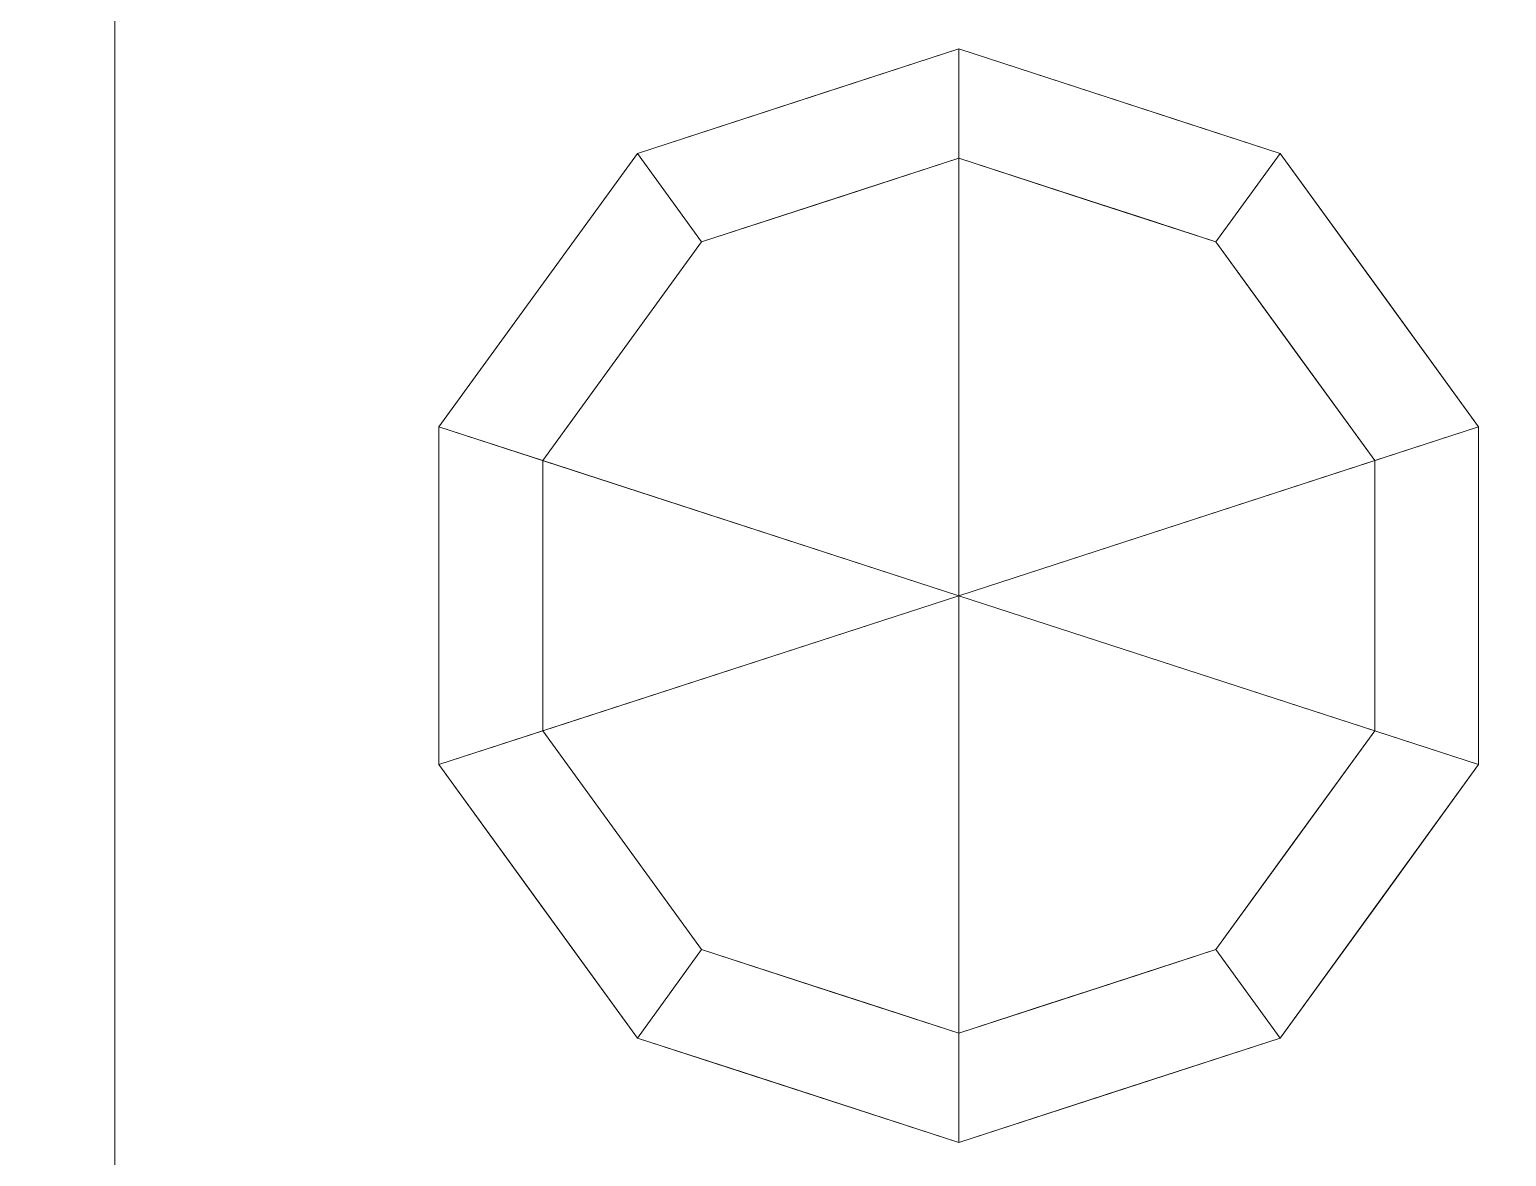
# Model space of a CAD drawing. Header units: millimetres. Extents: x -1 to 991, y -989 to 51.
# Drawn here: x 172 to 257.8, y -724.6 to -659.1 of the extents above; entities that cross this region are included whole.
import ezdxf

# ---------------------------------------------------------------- set-up
doc = ezdxf.new("R2010")
doc.units = ezdxf.units.MM
doc.layers.add('IQ_200_3D', color=1, linetype='Continuous')

msp = doc.modelspace()

# ---------------------------------------------------------------- meshes
at = {"layer": 'IQ_200_3D', "lineweight": 9}
mesh = msp.add_polyface(dxfattribs=at)
corners = [(177, -66, 220), (177, -738, 220), (813, -738, 220), (813, -66, 220)]
mesh.append_faces([[corners[k] for k in face] for face in [(0, 1, 2, 3)]])
mesh = msp.add_polyface(dxfattribs=at)
corners = [(813, -738, 200), (177, -738, 200), (177, -66, 200), (813, -66, 200)]
mesh.append_faces([[corners[k] for k in face] for face in [(0, 1, 2, 3)]])
mesh = msp.add_polyface(dxfattribs=at)
corners = [(177, -66, 220), (177, -66, 200), (177, -738, 200), (177, -738, 220)]
mesh.append_faces([[corners[k] for k in face] for face in [(0, 1, 2, 3)]])
mesh = msp.add_polyface(dxfattribs=at)
corners = [(950, -120, 875), (40, -120, 875), (40, -758, 875), (950, -758, 875)]
mesh.append_faces([[corners[k] for k in face] for face in [(0, 1, 2, 3)]])
mesh = msp.add_polyface(dxfattribs=at)
corners = [(40, -758, 800), (40, -120, 800), (950, -120, 800), (950, -758, 800)]
mesh.append_faces([[corners[k] for k in face] for face in [(0, 1, 2, 3)]])
mesh = msp.add_polyface(dxfattribs=at)
corners = [(940, -120, 1527), (50, -120, 1527), (50, -748, 1527), (940, -748, 1527)]
mesh.append_faces([[corners[k] for k in face] for face in [(0, 1, 2, 3)]])
mesh = msp.add_polyface(dxfattribs=at)
corners = [(50, -748, 875), (50, -120, 875), (940, -120, 875), (940, -748, 875)]
mesh.append_faces([[corners[k] for k in face] for face in [(0, 1, 2, 3)]])
mesh = msp.add_polyface(dxfattribs=at)
corners = [(940, -120, 1567), (50, -120, 1567), (50, -748, 1567), (940, -748, 1567)]
mesh.append_faces([[corners[k] for k in face] for face in [(0, 1, 2, 3)]])
mesh = msp.add_polyface(dxfattribs=at)
corners = [(50, -748, 1527), (50, -120, 1527), (940, -120, 1527), (940, -748, 1527)]
mesh.append_faces([[corners[k] for k in face] for face in [(0, 1, 2, 3)]])
mesh = msp.add_polyface(dxfattribs=at)
corners = [(833, -658, 800), (157, -658, 800), (157, -758, 800), (833, -758, 800)]
mesh.append_faces([[corners[k] for k in face] for face in [(0, 1, 2, 3)]])
mesh = msp.add_polyface(dxfattribs=at)
corners = [(157, -758, 220), (157, -658, 220), (833, -658, 220), (833, -758, 220)]
mesh.append_faces([[corners[k] for k in face] for face in [(0, 1, 2, 3)]])
mesh = msp.add_polyface(dxfattribs=at)
corners = [(226, -723.75, 69.951), (207.338, -717.686, 69.951), (195.804, -701.811, 69.951), (195.804, -682.189, 69.951), (207.338, -666.314, 69.951), (226, -660.25, 69.951), (226, -666.6, 69.951), (211.07, -671.451, 69.951), (201.843, -684.151, 69.951), (201.843, -699.849, 69.951), (211.07, -712.549, 69.951), (226, -717.4, 69.951)]
mesh.append_faces([[corners[k] for k in face] for face in [(10, 1, 2, 9)]], dxfattribs={"vtx0": -1, "vtx2": -1})
mesh.append_faces([[corners[k] for k in face] for face in [(6, 7, 4, 5)]], dxfattribs={"vtx1": -1})
mesh.append_faces([[corners[k] for k in face] for face in [(8, 9, 2, 3), (7, 8, 3, 4)]], dxfattribs={"vtx1": -1, "vtx3": -1})
mesh.append_faces([[corners[k] for k in face] for face in [(11, 0, 1, 10)]], dxfattribs={"vtx2": -1})
mesh = msp.add_polyface(dxfattribs=at)
corners = [(226, -723.75, 200), (207.338, -717.686, 200), (195.804, -701.811, 200), (195.804, -682.189, 200), (207.338, -666.314, 200), (226, -660.25, 200), (226, -660.25, 69.951), (207.338, -666.314, 69.951), (195.804, -682.189, 69.951), (195.804, -701.811, 69.951), (207.338, -717.686, 69.951), (226, -723.75, 69.951), (218.157, -662.798, 69.951), (216.669, -663.282, 200), (201.571, -674.251, 200), (201.571, -674.251, 69.951), (195.804, -692, 200), (195.804, -692, 69.951), (218.157, -721.202, 200), (216.669, -720.718, 69.951), (201.571, -709.749, 200), (201.571, -709.749, 69.951), (212.748, -664.556, 69.951), (212.748, -719.444, 200)]
mesh.append_faces([[corners[k] for k in face] for face in [(5, 12, 13), (19, 23, 10)]], dxfattribs={"vtx0": -1, "vtx1": -1})
mesh.append_faces([[corners[k] for k in face] for face in [(13, 12, 22), (14, 15, 8, 3), (22, 4, 13), (4, 7, 15, 14), (16, 17, 9, 2), (19, 18, 23), (18, 19, 11), (20, 21, 10, 1), (2, 9, 21, 20), (3, 8, 17, 16)]], dxfattribs={"vtx0": -1, "vtx2": -1})
mesh.append_faces([[corners[k] for k in face] for face in [(22, 7, 4), (23, 1, 10)]], dxfattribs={"vtx1": -1, "vtx2": -1})
mesh.append_faces([[corners[k] for k in face] for face in [(5, 6, 12), (11, 0, 18)]], dxfattribs={"vtx2": -1})
mesh = msp.add_polyface(dxfattribs=at)
corners = [(226, -692, 200), (226, -660.25, 200), (207.338, -666.314, 200), (195.804, -682.189, 200), (195.804, -701.811, 200), (207.338, -717.686, 200), (226, -723.75, 200)]
mesh.append_faces([[corners[k] for k in face] for face in [(0, 4, 5, 6)]], dxfattribs={"vtx0": -1})
mesh.append_faces([[corners[k] for k in face] for face in [(0, 3, 4)]], dxfattribs={"vtx0": -1, "vtx2": -1})
mesh.append_faces([[corners[k] for k in face] for face in [(0, 1, 2, 3)]], dxfattribs={"vtx3": -1})
mesh = msp.add_polyface(dxfattribs=at)
corners = [(226, -660.25, 69.951), (244.662, -666.314, 69.951), (256.196, -682.189, 69.951), (256.196, -701.811, 69.951), (244.662, -717.686, 69.951), (226, -723.75, 69.951), (226, -717.4, 69.951), (240.93, -712.549, 69.951), (250.157, -699.849, 69.951), (250.157, -684.151, 69.951), (240.93, -671.451, 69.951), (226, -666.6, 69.951)]
mesh.append_faces([[corners[k] for k in face] for face in [(1, 10, 11, 0)]], dxfattribs={"vtx0": -1})
mesh.append_faces([[corners[k] for k in face] for face in [(3, 8, 9, 2), (2, 9, 10, 1)]], dxfattribs={"vtx0": -1, "vtx2": -1})
mesh.append_faces([[corners[k] for k in face] for face in [(3, 4, 7, 8)]], dxfattribs={"vtx1": -1, "vtx3": -1})
mesh.append_faces([[corners[k] for k in face] for face in [(4, 5, 6, 7)]], dxfattribs={"vtx3": -1})
mesh = msp.add_polyface(dxfattribs=at)
corners = [(226, -660.25, 200), (244.662, -666.314, 200), (256.196, -682.189, 200), (256.196, -701.811, 200), (244.662, -717.686, 200), (226, -723.75, 200), (226, -723.75, 69.951), (244.662, -717.686, 69.951), (256.196, -701.811, 69.951), (256.196, -682.189, 69.951), (244.662, -666.314, 69.951), (226, -660.25, 69.951), (250.429, -709.749, 69.951), (250.429, -709.749, 200), (235.331, -720.718, 200), (235.331, -720.718, 69.951), (256.196, -692, 200), (256.196, -692, 69.951), (233.843, -662.798, 200), (235.331, -663.282, 69.951), (250.429, -674.251, 200), (250.429, -674.251, 69.951), (239.252, -664.556, 200)]
mesh.append_faces([[corners[k] for k in face] for face in [(19, 22, 10)]], dxfattribs={"vtx0": -1, "vtx1": -1})
mesh.append_faces([[corners[k] for k in face] for face in [(4, 7, 12, 13), (13, 12, 8, 3), (14, 15, 7, 4), (9, 2, 16), (18, 19, 11), (20, 21, 10, 1), (2, 9, 21, 20), (19, 18, 22)]], dxfattribs={"vtx0": -1, "vtx2": -1})
mesh.append_faces([[corners[k] for k in face] for face in [(8, 17, 3), (22, 1, 10)]], dxfattribs={"vtx1": -1, "vtx2": -1})
mesh.append_faces([[corners[k] for k in face] for face in [(16, 3, 17, 9)]], dxfattribs={"vtx1": -1, "vtx3": -1})
mesh.append_faces([[corners[k] for k in face] for face in [(5, 6, 15, 14), (11, 0, 18)]], dxfattribs={"vtx2": -1})
mesh = msp.add_polyface(dxfattribs=at)
corners = [(226, -692, 200), (226, -723.75, 200), (244.662, -717.686, 200), (256.196, -701.811, 200), (256.196, -682.189, 200), (244.662, -666.314, 200), (226, -660.25, 200)]
mesh.append_faces([[corners[k] for k in face] for face in [(0, 4, 5, 6)]], dxfattribs={"vtx0": -1})
mesh.append_faces([[corners[k] for k in face] for face in [(4, 0, 3)]], dxfattribs={"vtx0": -1, "vtx1": -1})
mesh.append_faces([[corners[k] for k in face] for face in [(0, 1, 2, 3)]], dxfattribs={"vtx3": -1})
mesh = msp.add_polyface(dxfattribs=at)
corners = [(226, -717.4, 0), (211.07, -712.549, 0), (201.843, -699.849, 0), (201.843, -684.151, 0), (211.07, -671.451, 0), (226, -666.6, 0), (226, -692, 0)]
mesh.append_faces([[corners[k] for k in face] for face in [(1, 2, 6, 0)]], dxfattribs={"vtx1": -1})
mesh.append_faces([[corners[k] for k in face] for face in [(2, 3, 6)]], dxfattribs={"vtx1": -1, "vtx2": -1})
mesh.append_faces([[corners[k] for k in face] for face in [(4, 5, 6, 3)]], dxfattribs={"vtx2": -1})
mesh = msp.add_polyface(dxfattribs=at)
corners = [(226, -717.4, 69.951), (211.07, -712.549, 69.951), (201.843, -699.849, 69.951), (201.843, -684.151, 69.951), (211.07, -671.451, 69.951), (226, -666.6, 69.951), (226, -666.6, 0), (211.07, -671.451, 0), (201.843, -684.151, 0), (201.843, -699.849, 0), (211.07, -712.549, 0), (226, -717.4, 0), (206.457, -677.801, 69.951), (206.457, -677.801, 0), (218.535, -669.026, 0), (218.535, -669.026, 69.951), (201.843, -692, 69.951), (201.843, -692, 0), (206.457, -706.199, 69.951), (206.457, -706.199, 0), (215.567, -714.01, 69.951), (218.535, -714.975, 0), (220.783, -715.705, 69.951)]
mesh.append_faces([[corners[k] for k in face] for face in [(22, 11, 0)]], dxfattribs={"vtx0": -1})
mesh.append_faces([[corners[k] for k in face] for face in [(11, 22, 21)]], dxfattribs={"vtx0": -1, "vtx1": -1})
mesh.append_faces([[corners[k] for k in face] for face in [(18, 19, 10, 1), (20, 10, 21), (2, 9, 19, 18), (9, 2, 16)]], dxfattribs={"vtx0": -1, "vtx2": -1})
mesh.append_faces([[corners[k] for k in face] for face in [(22, 20, 21), (20, 1, 10), (8, 17, 3)]], dxfattribs={"vtx1": -1, "vtx2": -1})
mesh.append_faces([[corners[k] for k in face] for face in [(3, 12, 13, 8), (14, 7, 4, 15), (12, 4, 7, 13), (17, 9, 16, 3)]], dxfattribs={"vtx1": -1, "vtx3": -1})
mesh.append_faces([[corners[k] for k in face] for face in [(15, 5, 6, 14)]], dxfattribs={"vtx3": -1})
mesh = msp.add_polyface(dxfattribs=at)
corners = [(226, -666.6, 0), (240.93, -671.451, 0), (250.157, -684.151, 0), (250.157, -699.849, 0), (240.93, -712.549, 0), (226, -717.4, 0), (226, -692, 0)]
mesh.append_faces([[corners[k] for k in face] for face in [(3, 6, 2)]], dxfattribs={"vtx0": -1, "vtx1": -1})
mesh.append_faces([[corners[k] for k in face] for face in [(1, 2, 6, 0)]], dxfattribs={"vtx1": -1})
mesh.append_faces([[corners[k] for k in face] for face in [(4, 5, 6, 3)]], dxfattribs={"vtx2": -1})
mesh = msp.add_polyface(dxfattribs=at)
corners = [(226, -666.6, 69.951), (240.93, -671.451, 69.951), (250.157, -684.151, 69.951), (250.157, -699.849, 69.951), (240.93, -712.549, 69.951), (226, -717.4, 69.951), (226, -717.4, 0), (240.93, -712.549, 0), (250.157, -699.849, 0), (250.157, -684.151, 0), (240.93, -671.451, 0), (226, -666.6, 0), (236.433, -714.01, 0), (233.465, -714.975, 69.951), (245.543, -706.199, 69.951), (245.543, -706.199, 0), (250.157, -692, 69.951), (250.157, -692, 0), (245.543, -677.801, 69.951), (245.543, -677.801, 0), (236.433, -669.99, 69.951), (233.465, -669.026, 0), (231.217, -715.705, 0), (231.217, -668.295, 69.951)]
mesh.append_faces([[corners[k] for k in face] for face in [(22, 5, 6), (23, 11, 0)]], dxfattribs={"vtx0": -1})
mesh.append_faces([[corners[k] for k in face] for face in [(7, 4, 12), (5, 22, 13), (11, 23, 21)]], dxfattribs={"vtx0": -1, "vtx1": -1})
mesh.append_faces([[corners[k] for k in face] for face in [(14, 15, 8, 3), (4, 7, 15, 14), (12, 4, 13), (18, 19, 10, 1), (19, 18, 2, 9), (9, 2, 16), (20, 10, 21)]], dxfattribs={"vtx0": -1, "vtx2": -1})
mesh.append_faces([[corners[k] for k in face] for face in [(22, 12, 13), (20, 1, 10), (8, 17, 3), (23, 20, 21)]], dxfattribs={"vtx1": -1, "vtx2": -1})
mesh.append_faces([[corners[k] for k in face] for face in [(17, 9, 16, 3)]], dxfattribs={"vtx1": -1, "vtx3": -1})

doc.saveas('drawing.dxf')
